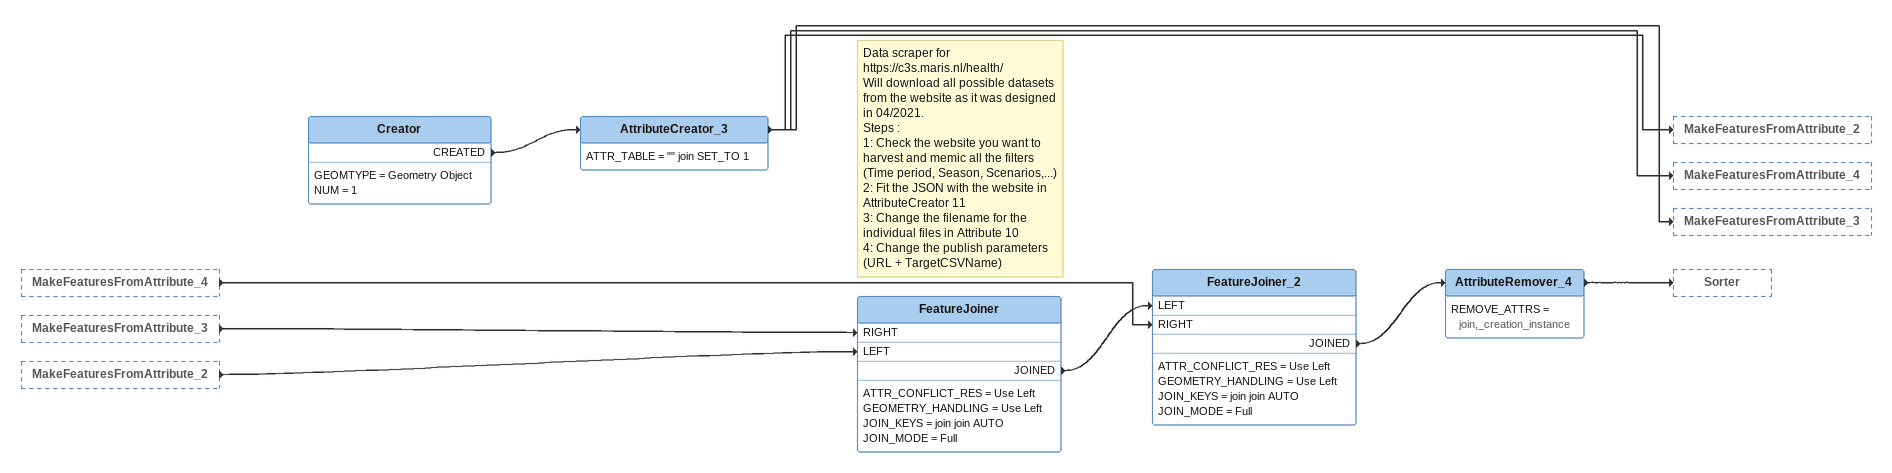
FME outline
MakeFeaturesFromAttribute_4 [outside]
    -> FeatureJoiner_2 [RIGHT]
MakeFeaturesFromAttribute_3 [outside]
    -> FeatureJoiner [RIGHT]
MakeFeaturesFromAttribute_2 [outside]
    -> FeatureJoiner [LEFT]
Creator
    GEOMTYPE = Geometry Object
    NUM = 1
    CREATED -> AttributeCreator_3
AttributeCreator_3
    ATTR_TABLE = "" join SET_TO 1
    -> MakeFeaturesFromAttribute_2
    -> MakeFeaturesFromAttribute_4
    -> MakeFeaturesFromAttribute_3
Note: Data scraper for https://c3s.maris.nl/health/ / Will download all possible datasets from the website as it was designed in 04/2021. / Steps : / 1: Check the website you want to harvest and memic all the filters (Time period, Season, Scenarios,...) / 2: Fit the JSON with the website in AttributeCreator 11 / 3: Change the filename for the individual files in Attribute 10 / 4: Change the publish parameters (URL + TargetCSVName)
FeatureJoiner
    ATTR_CONFLICT_RES = Use Left
    GEOMETRY_HANDLING = Use Left
    JOIN_KEYS = join join AUTO
    JOIN_MODE = Full
    JOINED -> FeatureJoiner_2 [LEFT]
FeatureJoiner_2
    ATTR_CONFLICT_RES = Use Left
    GEOMETRY_HANDLING = Use Left
    JOIN_KEYS = join join AUTO
    JOIN_MODE = Full
    JOINED -> AttributeRemover_4
AttributeRemover_4
    REMOVE_ATTRS = join,_creation_instance
    -> Sorter
